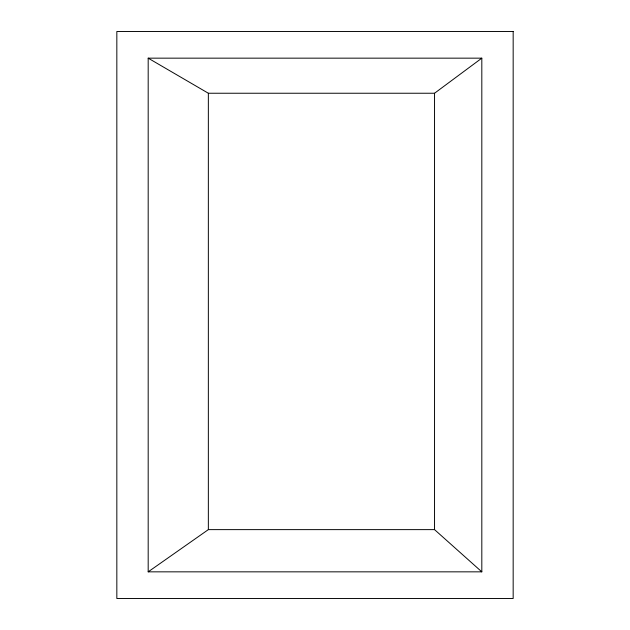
<?xml version="1.0" encoding="UTF-8"?>
<svg xmlns="http://www.w3.org/2000/svg" width="630" height="630" viewBox="0 0 630 630"><rect width="100%" height="100%" fill="white"/><g stroke="black" fill="none" stroke-linecap="round" stroke-linejoin="round"><path stroke-width="0.94" d="M148.184 58.157L208.349 93.24L434.542 93.24L481.816 58.157L481.816 571.843L148.184 571.843L148.184 58.157L481.816 58.157M148.184 571.843L208.349 529.625L434.542 529.625L481.816 571.843M434.542 93.24L434.542 529.625M208.349 93.24L208.349 529.625M513.166 31.5L116.834 31.5L116.834 598.5L513.166 598.5L513.166 31.5"/></g></svg>
